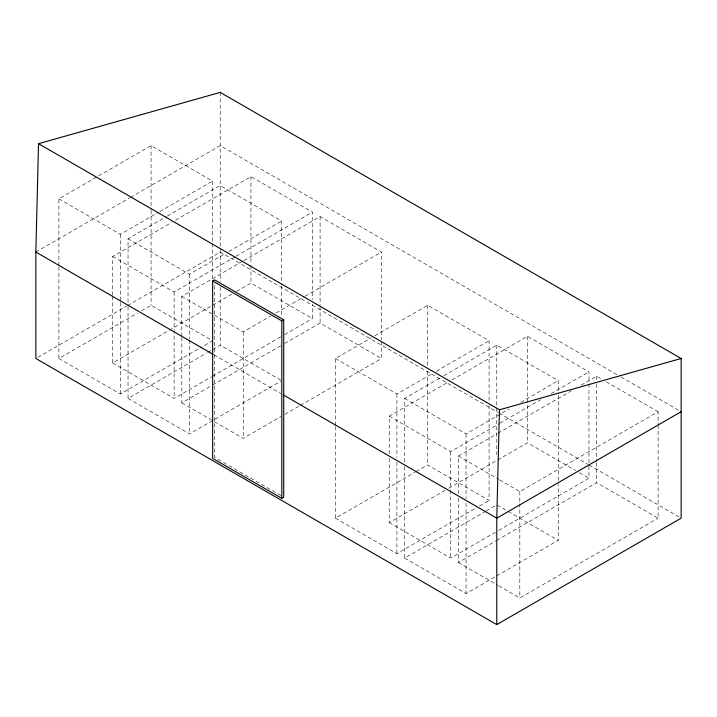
<?xml version="1.0" encoding="UTF-8"?>
<svg xmlns="http://www.w3.org/2000/svg" width="717" height="717" viewBox="0 0 717 717"><rect width="100%" height="100%" fill="white"/><g stroke="black" fill="none" stroke-linecap="round" stroke-linejoin="round"><path stroke-width="0.54" stroke-dasharray="3.58 2.69" d="M58.893 265.828L58.893 198.833L151.081 145.605L212.537 181.087L212.537 242.498M35.85 252.052L129.481 197.991M130.449 197.435L220.218 145.605L617.238 374.821M58.893 198.833L120.357 234.316L158.762 212.133M159.721 211.578L212.537 181.087M128.038 302.395L128.038 238.743L166.443 216.57M167.411 216.014L220.218 185.524L281.682 221.006L281.682 284.649M112.668 295.296L112.668 256.489L171.659 222.431M175.522 220.2L250.95 176.651L312.406 212.133L312.406 299.733M37.777 357.389L126.586 306.114M127.554 305.559L220.218 252.052L498.136 412.508M128.038 238.743L189.494 274.226L225.021 253.719M228.866 251.497L281.682 221.006M58.893 266.939L58.893 358.5L137.637 313.042M141.482 310.82L151.081 305.281L212.537 340.763L202.938 346.302M112.668 256.489L174.132 291.971L235.051 256.803M236.018 256.238L312.406 212.133M181.813 336.327L181.813 296.408L242.731 261.23M243.699 260.674L320.087 216.57L381.543 252.052L381.543 339.652M112.668 296.408L112.668 362.936L168.37 330.779M169.329 330.223L211.578 305.836M212.537 305.281L231.743 294.194M236.547 291.416L250.95 283.098L312.406 318.581L312.406 304.169M58.893 358.5L120.357 393.983L201.979 346.858M128.038 306.858L128.038 398.419L206.774 352.961M207.742 352.405L211.578 350.183M212.537 349.627L220.218 345.2L280.714 380.127M214.464 315.256L243.269 331.89L270.345 316.26M276.144 312.908L304.187 296.713M305.155 296.157L381.543 252.052M112.668 362.936L174.132 398.419L211.578 376.792M212.537 376.246L280.714 336.882M284.559 334.66L312.406 318.581M181.813 337.429L181.813 402.855L211.578 385.665M212.537 385.11L280.714 345.746M284.559 343.533L320.087 323.017L381.543 358.5L381.543 340.763M128.038 398.419L189.494 433.902L280.714 381.229M335.457 425.495L335.457 358.5L370.985 337.985M374.821 335.771L427.637 305.272L489.093 340.754L489.093 402.174M214.464 421.704L243.269 438.338L280.983 416.559M284.846 414.327L299.356 405.956M300.315 405.401L381.543 358.5M335.457 358.5L396.913 393.983L432.441 373.467M436.286 371.254L489.093 340.754M404.594 462.062L404.594 398.419L440.121 377.904M443.966 375.681L496.782 345.191L558.238 380.673L558.238 394.072M389.232 453.861L389.232 416.156L448.215 382.098M452.086 379.867L527.506 336.327L588.962 371.809L588.962 382.896M404.594 398.419L466.05 433.902L509.258 408.95M520.784 402.3L558.238 380.673M335.457 426.606L335.457 518.167L415.152 472.153M416.12 471.598L427.637 464.948L489.093 500.43L489.093 403.286M389.232 416.156L450.688 451.638L499.032 423.729M500 423.164L540.618 399.719M551.248 393.579L588.962 371.809M458.369 493.771L458.369 456.075L497.051 433.74M498.01 433.185L571.503 390.756M581.173 385.172L596.643 376.237L601.446 379.015M389.232 458.297L389.232 522.603L444.925 490.446M448.761 488.232L496.782 460.511M497.741 459.956L527.506 442.774L575.518 470.495M335.457 518.167L396.913 553.649L475.649 508.192M479.494 505.969L489.093 500.43M404.594 466.525L404.594 558.086L485.257 511.517M486.216 510.961L496.782 504.867L507.34 510.961M499.659 479.915L519.825 491.557L658.107 411.719L658.107 425.029M389.232 522.603L450.688 558.086L497.741 530.921M498.7 530.365L588.962 478.257L588.962 464.948M458.369 498.207L458.369 562.522L495.814 540.905M496.782 540.349L596.643 482.684L658.107 518.167L658.107 426.14M404.594 558.086L466.05 593.568L495.814 576.378M496.782 575.832L558.238 540.349L558.238 484.513M498.7 585.807L519.825 598.005L658.107 518.167M621.11 377.061L679.214 410.608M606.25 381.785L658.107 411.719M499.104 413.064L588.191 464.499M589.159 465.055L679.214 517.056M579.363 472.709L588.962 478.257M181.813 296.408L213.496 314.7M458.369 456.075L498.7 479.359M508.299 511.517L558.238 540.349M214.025 354.924L280.84 393.499M181.813 402.855L211.578 420.037M458.369 562.522L497.741 585.251M280.84 495.546L214.58 457.294L214.58 284.344M596.643 376.237L596.643 382.896M596.643 383.998L596.643 461.623M596.643 462.725L596.643 482.684M588.962 383.998L588.962 463.836M558.238 395.192L558.238 483.401M527.506 336.327L527.506 442.774M519.825 491.557L519.825 502.644M519.825 503.755L519.825 598.005M496.782 345.191L496.782 406.602M496.782 407.722L496.782 454.614M466.05 433.902L466.05 498.656M466.05 503.128L466.05 593.568M450.688 451.638L450.688 489.344M450.688 490.446L450.688 558.086M427.637 305.272L427.637 366.692M427.637 371.155L427.637 464.948M396.913 393.983L396.913 457.625M396.913 462.089L396.913 553.649M320.087 216.57L320.087 305.281M320.087 306.383L320.087 323.017M281.682 285.769L281.682 317.031M250.95 176.651L250.95 264.25M250.95 265.362L250.95 283.098M243.269 331.89L243.269 438.338M220.218 92.385L220.218 249.166M220.218 249.839L220.218 281.548M220.218 287.132L220.218 345.2M212.537 243.619L212.537 278.232M189.494 274.226L189.494 338.989M189.494 340.109L189.494 433.902M174.132 291.971L174.132 398.419M151.081 145.605L151.081 209.256M151.081 210.368L151.081 305.281M120.357 234.316L120.357 301.31M120.357 302.422L120.357 393.983"/><path stroke-width="1.08" d="M35.85 252.052L38.53 143.696L220.218 92.385L681.15 358.5L681.15 518.167L496.782 624.615L35.85 358.5L35.85 252.052L213.057 354.359M38.53 143.696L499.453 409.81L496.782 518.167L496.782 624.615M212.653 280.992L214.58 279.881L283.717 319.8L283.717 497.213L281.799 498.315L212.653 458.405L212.653 280.992L281.799 320.902L283.717 319.8M681.15 411.719L496.782 518.167L283.744 395.175M499.453 409.81L681.15 358.5M281.799 320.902L281.799 498.315"/></g></svg>
